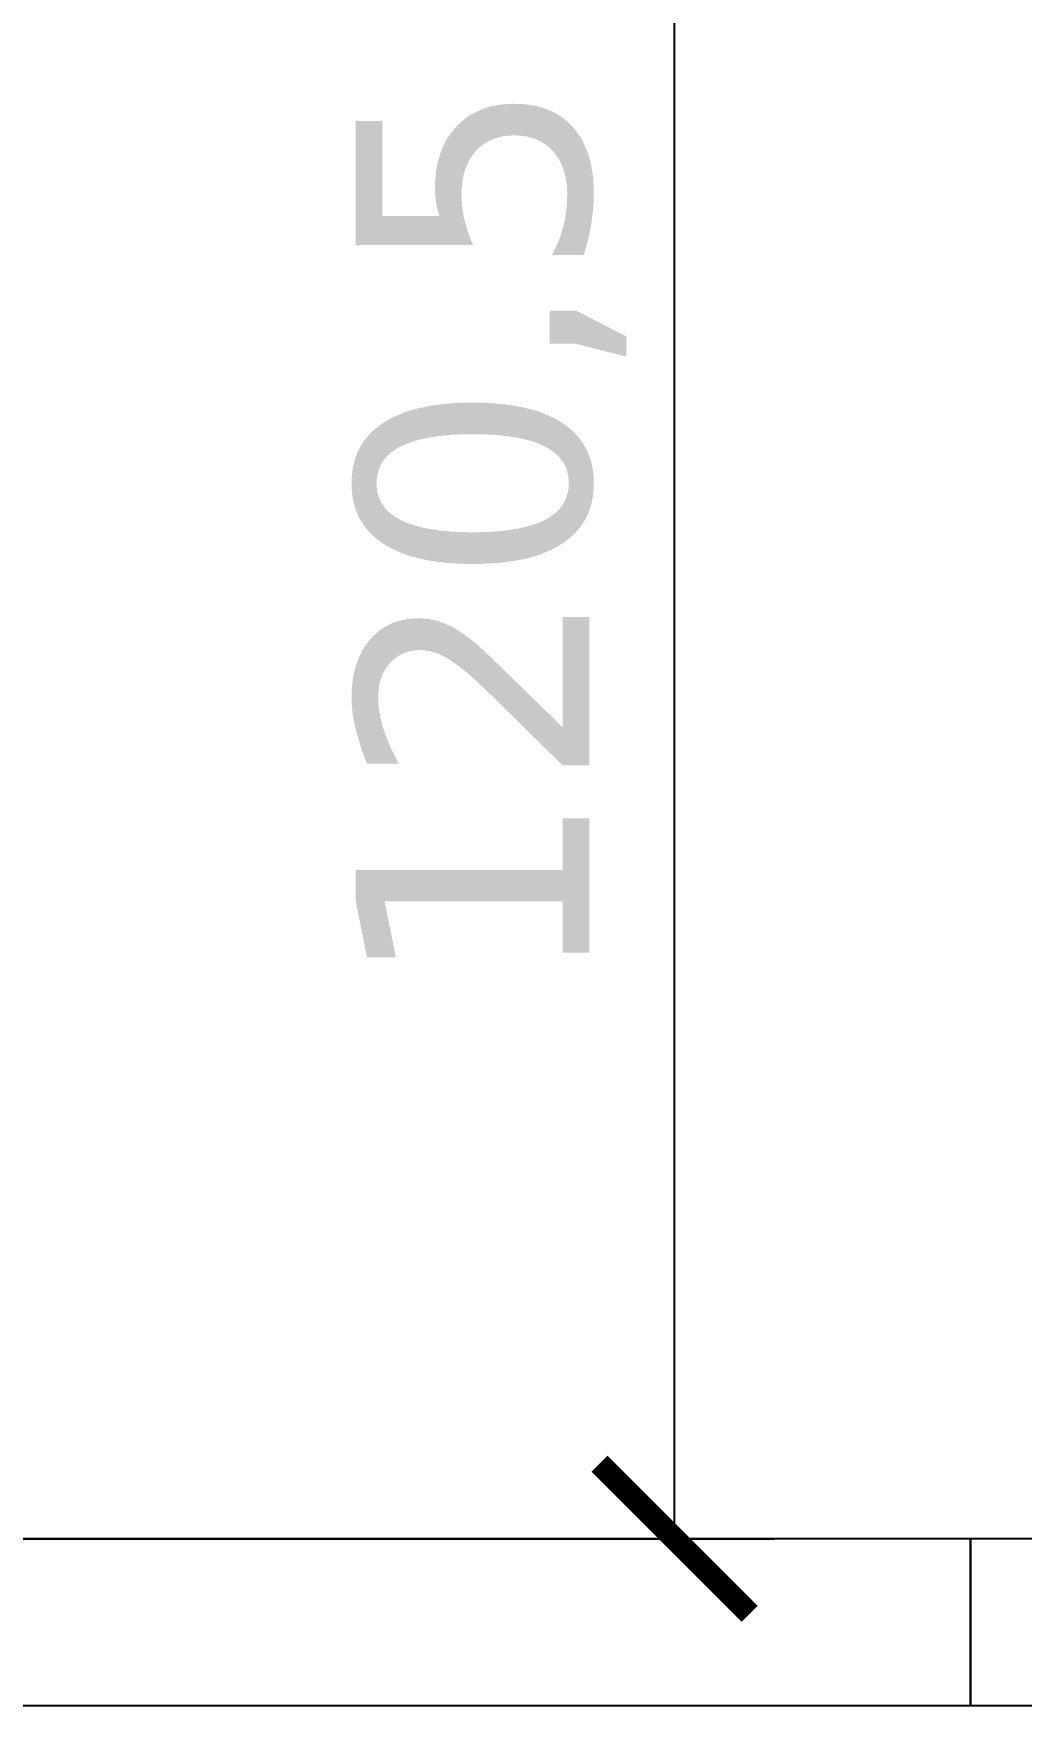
# Model space of a CAD drawing. Header units: centimetres. Extents: x -135 to 4099, y -1210 to 1044.
# Drawn here: x 1378.3 to 1437.6, y 377.2 to 477.5 of the extents above; entities that cross this region are included whole.
import ezdxf

# ---------------------------------------------------------------- set-up
doc = ezdxf.new("R2010")
doc.units = ezdxf.units.CM
doc.layers.add('IC_DUVAR_100', color=30, linetype='Continuous')
doc.layers.add('OZEL_PANEL_OLCU_CM', color=3, linetype='Continuous')
doc.styles.add('PORTMAN', font='DejaVuSans.ttf')
doc.dimstyles.new('PORTMAN', dxfattribs={"dimtxt": 14, "dimasz": 9, "dimexe": 6, "dimexo": 5, "dimgap": 4, "dimtad": 1, "dimtxsty": 'PORTMAN', "dimblk": 'ARCHTICK', "dimcen": 2.5, "dimazin": 3, "dimtfac": 0.5, "dimtmove": 2, "dimatfit": 3})

# ---------------------------------------------------------------- blocks, each defined once
blk = doc.blocks.new('BOM_I15_1255p0_IC_DOLU')
blk.add_lwpolyline([(0, 0), (10, 0), (10, 125.5), (0, 125.5)], close=True)
blk = doc.blocks.new('BOM_I16_1255p0_IC_K01_SAG_UST')
blk.add_lwpolyline([(0, 0), (10, 0), (10, 21.75), (0, 21.75)], close=True)
blk = doc.blocks.new('_ARCHTICK')
at = {"color": 0, "linetype": 'BYBLOCK', "const_width": 0.15}
blk.add_lwpolyline([(-0.5, -0.5), (0.5, 0.5)], dxfattribs=at)

msp = doc.modelspace()

# ---------------------------------------------------------------- block references
at = {"layer": 'IC_DUVAR_100', "rotation": 270}
for name, p in [('BOM_I15_1255p0_IC_DOLU', (1309, 387.25)), ('BOM_I16_1255p0_IC_K01_SAG_UST', (1434.5, 387.25))]:
    msp.add_blockref(name, p, dxfattribs=at)

# ---------------------------------------------------------------- dimensions: what is measured, and where the dimension line sits
at = {"layer": 'OZEL_PANEL_OLCU_CM'}
msp.add_linear_dim(base=(1416.75, 387.25), p1=(1366.75, 387.25), p2=(1366.75, 507.75), angle=90, dimstyle='PORTMAN', override={"dimtxt": 14, "dimasz": 9, "dimexe": 6, "dimexo": 5, "dimdec": 2, "dimzin": 8, "dimdsep": 44}, dxfattribs=at).render()

doc.saveas('drawing.dxf')
